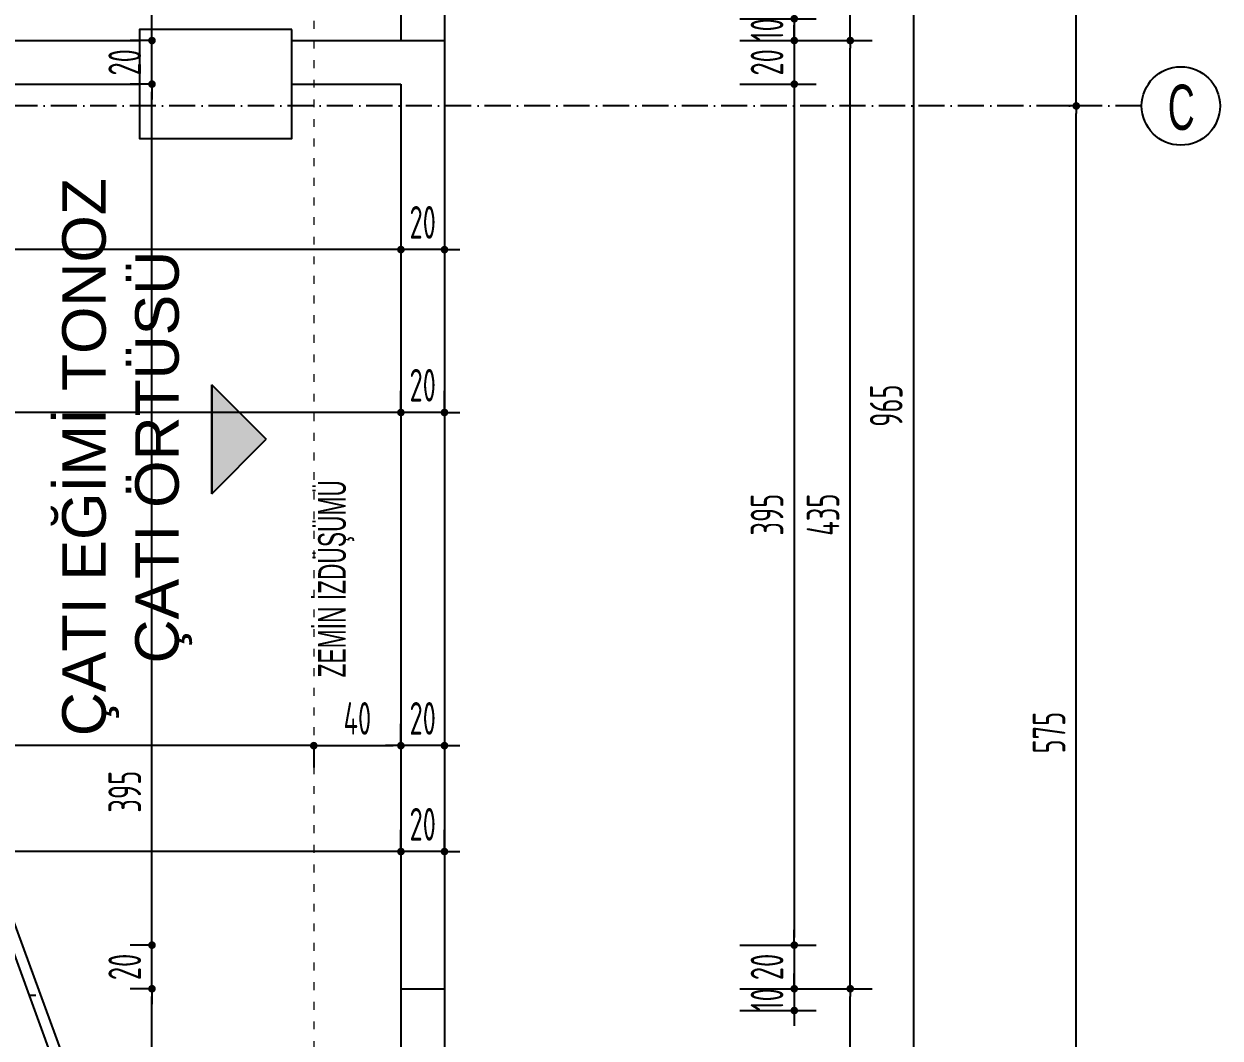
# Model space of a CAD drawing. Extents: x 41749 to 92598, y -24291 to 29432.
# Drawn here: x 67656 to 68205, y -23069 to -22604 of the extents above; entities that cross this region are included whole.
import ezdxf

# ---------------------------------------------------------------- set-up
doc = ezdxf.new("R2010")
doc.units = 0
doc.header["$MEASUREMENT"] = 0
doc.header["$PDMODE"] = 3
doc.linetypes.add('ACAD_ISO03W100', pattern=[30, 12, -18])
doc.linetypes.add('ACAD_ISO10W100', pattern=[18, 12, -3, 0, -3])
doc.layers.get('0').update_dxf_attribs({"linetype": 'CONTINUOUS'})
doc.layers.get('Defpoints').update_dxf_attribs({"linetype": 'CONTINUOUS'})
for name, color, linetype in [('AKS', 10, 'CONTINUOUS'), ('İÇ ÖLÇÜ', 95, 'CONTINUOUS'), ('MAHAL', 21, 'CONTINUOUS'), ('MERDIVEN', 3, 'CONTINUOUS'), ('OLCU', 3, 'CONTINUOUS'), ('SıVA', 7, 'CONTINUOUS'), ('YAZI', 7, 'CONTINUOUS')]:
    doc.layers.add(name, color=color, linetype=linetype)
doc.layers.add('KAPI-ACILIM1', color=13, linetype='ACAD_ISO03W100', lineweight=20)
doc.styles.add('mahal', font='arial.ttf', dxfattribs={"height": 70})
doc.styles.add('OLCU', font='isocpeur.ttf', dxfattribs={"width": 0.59})
doc.dimstyles.new('OLCU3', dxfattribs={"dimscale": 0.5, "dimtxt": 30, "dimasz": 7, "dimexe": 20, "dimexo": 0, "dimgap": 10, "dimtad": 1, "dimdec": 4, "dimrnd": 0.5, "dimdsep": 46, "dimtxsty": 'OLCU', "dimblk1": 'DOT', "dimblk2": 'DOT', "dimsah": 1, "dimcen": 0.09, "dimclrt": 4, "dimadec": 0, "dimazin": 0, "dimtfac": 1, "dimtdec": 4, "dimtix": 1, "dimtmove": 2, "dimatfit": 3, "dimfxl": 0, "dimtolj": 1, "dimtzin": 0, "dimarcsym": 0})

# ---------------------------------------------------------------- blocks, each defined once
blk = doc.blocks.new('DOT')
at = {"color": 0, "linetype": 'ByBlock'}
blk.add_line((-0.5, 0), (-1, 0), dxfattribs=at)
at = {"color": 0, "linetype": 'ByBlock', "const_width": 0.5}
blk.add_lwpolyline([(-0.25, 0, 1), (0.25, 0, 1)], format="xyb", close=True, dxfattribs=at)
blk = doc.blocks.new('*D1830')
at = {"layer": 'Defpoints', "color": 0, "transparency": 16777216}
for p in [(68139.06, -22641.34), (68139.06, -22641.34), (68139.06, -23216.34)]:
    blk.add_point(p, dxfattribs=at)
at = {"layer": 'OLCU', "color": 0, "lineweight": -2, "transparency": 16777216}
for p, q in [((68139.06, -22641.34), (68129.06, -22641.34)), ((68139.06, -23212.84), (68139.06, -22644.84)), ((68139.06, -23216.34), (68129.06, -23216.34))]:
    blk.add_line(p, q, dxfattribs=at)
at = {"layer": 'OLCU', "color": 0, "lineweight": -2, "transparency": 16777216, "xscale": 3.5, "yscale": 3.5, "zscale": 3.5}
for p, rotation in [((68139.06, -22641.34), 90), ((68139.06, -23216.34), 270)]:
    blk.add_blockref('DOT', p, dxfattribs=dict(at, rotation=rotation))
at = {"layer": 'OLCU', "color": 4, "transparency": 16777216, "insert": (68126.56, -22928.84), "char_height": 15, "attachment_point": 5, "rotation": 90, "style": 'OLCU'}
blk.add_mtext('\\A1;575', dxfattribs=at)
blk = doc.blocks.new('*D1831')
at = {"layer": 'Defpoints', "color": 0, "transparency": 16777216}
for p in [(68139.06, -22501.34), (68139.06, -22501.34), (68139.06, -22641.34)]:
    blk.add_point(p, dxfattribs=at)
at = {"layer": 'OLCU', "color": 0, "lineweight": -2, "transparency": 16777216}
for p, q in [((68139.06, -22501.34), (68129.06, -22501.34)), ((68139.06, -22637.84), (68139.06, -22504.84)), ((68139.06, -22641.34), (68129.06, -22641.34))]:
    blk.add_line(p, q, dxfattribs=at)
at = {"layer": 'OLCU', "color": 0, "lineweight": -2, "transparency": 16777216, "xscale": 3.5, "yscale": 3.5, "zscale": 3.5}
for p, rotation in [((68139.06, -22501.34), 90), ((68139.06, -22641.34), 270)]:
    blk.add_blockref('DOT', p, dxfattribs=dict(at, rotation=rotation))
at = {"layer": 'OLCU', "color": 4, "transparency": 16777216, "insert": (68126.56, -22571.34), "char_height": 15, "attachment_point": 5, "rotation": 90, "style": 'OLCU'}
blk.add_mtext('\\A1;140', dxfattribs=at)
blk = doc.blocks.new('*D1865')
at = {"layer": 'Defpoints', "color": 0, "transparency": 16777216}
for p in [(67829.06, -22983.4), (67829.06, -23015.47), (67849.06, -23015.47)]:
    blk.add_point(p, dxfattribs=at)
at = {"layer": 'İÇ ÖLÇÜ', "color": 0, "lineweight": -2, "transparency": 16777216}
for p, q in [((67829.06, -22983.52), (67829.06, -22973.4)), ((67849.06, -22983.52), (67849.06, -22973.4)), ((67825.56, -22983.4), (67822.06, -22983.4)), ((67849.06, -22983.4), (67829.06, -22983.4)), ((67852.56, -22983.4), (67856.06, -22983.4))]:
    blk.add_line(p, q, dxfattribs=at)
at = {"layer": 'İÇ ÖLÇÜ', "color": 0, "lineweight": -2, "transparency": 16777216, "xscale": 3.5, "yscale": 3.5, "zscale": 3.5}
blk.add_blockref('DOT', (67829.06, -22983.4), dxfattribs=at)
at = {"layer": 'İÇ ÖLÇÜ', "color": 0, "lineweight": -2, "transparency": 16777216, "xscale": 3.5, "yscale": 3.5, "zscale": 3.5, "rotation": 180}
blk.add_blockref('DOT', (67849.06, -22983.4), dxfattribs=at)
at = {"layer": 'İÇ ÖLÇÜ', "color": 4, "transparency": 16777216, "insert": (67839.06, -22970.9), "char_height": 15, "attachment_point": 5, "style": 'OLCU'}
blk.add_mtext('\\A1;20', dxfattribs=at)
blk = doc.blocks.new('*D1866')
at = {"layer": 'Defpoints', "color": 0, "transparency": 16777216}
for p in [(67314.06, -22983.4), (67314.06, -22995.06), (67829.06, -23015.47)]:
    blk.add_point(p, dxfattribs=at)
at = {"layer": 'İÇ ÖLÇÜ', "color": 0, "lineweight": -2, "transparency": 16777216}
for p, q in [((67314.06, -22983.52), (67314.06, -22973.4)), ((67829.06, -22983.52), (67829.06, -22973.4)), ((67825.56, -22983.4), (67317.56, -22983.4))]:
    blk.add_line(p, q, dxfattribs=at)
at = {"layer": 'İÇ ÖLÇÜ', "color": 0, "lineweight": -2, "transparency": 16777216, "xscale": 3.5, "yscale": 3.5, "zscale": 3.5, "rotation": 180}
blk.add_blockref('DOT', (67314.06, -22983.4), dxfattribs=at)
at = {"layer": 'İÇ ÖLÇÜ', "color": 0, "lineweight": -2, "transparency": 16777216, "xscale": 3.5, "yscale": 3.5, "zscale": 3.5}
blk.add_blockref('DOT', (67829.06, -22983.4), dxfattribs=at)
at = {"layer": 'İÇ ÖLÇÜ', "color": 4, "transparency": 16777216, "insert": (67571.56, -22970.9), "char_height": 15, "attachment_point": 5, "style": 'OLCU'}
blk.add_mtext('\\A1;515', dxfattribs=at)
blk = doc.blocks.new('*D1874')
at = {"layer": 'Defpoints', "color": 0, "transparency": 16777216}
for p in [(67829.06, -22927.42), (67849.06, -22927.42), (67829.06, -22934.81)]:
    blk.add_point(p, dxfattribs=at)
at = {"layer": 'İÇ ÖLÇÜ', "color": 0, "lineweight": -2, "transparency": 16777216}
for p, q in [((67825.56, -22934.81), (67822.06, -22934.81)), ((67829.06, -22934.68), (67829.06, -22944.81)), ((67849.06, -22934.81), (67829.06, -22934.81)), ((67849.06, -22934.68), (67849.06, -22944.81)), ((67852.56, -22934.81), (67856.06, -22934.81))]:
    blk.add_line(p, q, dxfattribs=at)
at = {"layer": 'İÇ ÖLÇÜ', "color": 0, "lineweight": -2, "transparency": 16777216, "xscale": 3.5, "yscale": 3.5, "zscale": 3.5}
blk.add_blockref('DOT', (67829.06, -22934.81), dxfattribs=at)
at = {"layer": 'İÇ ÖLÇÜ', "color": 0, "lineweight": -2, "transparency": 16777216, "xscale": 3.5, "yscale": 3.5, "zscale": 3.5, "rotation": 180}
blk.add_blockref('DOT', (67849.06, -22934.81), dxfattribs=at)
at = {"layer": 'İÇ ÖLÇÜ', "color": 4, "transparency": 16777216, "insert": (67839.06, -22922.31), "char_height": 15, "attachment_point": 5, "style": 'OLCU'}
blk.add_mtext('\\A1;20', dxfattribs=at)
blk = doc.blocks.new('*D1875')
at = {"layer": 'Defpoints', "color": 0, "transparency": 16777216}
for p in [(67314.06, -22926.34), (67789.06, -22927.42), (67314.06, -22934.81)]:
    blk.add_point(p, dxfattribs=at)
at = {"layer": 'İÇ ÖLÇÜ', "color": 0, "lineweight": -2, "transparency": 16777216}
for p, q in [((67314.06, -22934.68), (67314.06, -22944.81)), ((67785.56, -22934.81), (67317.56, -22934.81)), ((67789.06, -22934.68), (67789.06, -22944.81))]:
    blk.add_line(p, q, dxfattribs=at)
at = {"layer": 'İÇ ÖLÇÜ', "color": 0, "lineweight": -2, "transparency": 16777216, "xscale": 3.5, "yscale": 3.5, "zscale": 3.5, "rotation": 180}
blk.add_blockref('DOT', (67314.06, -22934.81), dxfattribs=at)
at = {"layer": 'İÇ ÖLÇÜ', "color": 0, "lineweight": -2, "transparency": 16777216, "xscale": 3.5, "yscale": 3.5, "zscale": 3.5}
blk.add_blockref('DOT', (67789.06, -22934.81), dxfattribs=at)
at = {"layer": 'İÇ ÖLÇÜ', "color": 4, "transparency": 16777216, "insert": (67551.56, -22922.31), "char_height": 15, "attachment_point": 5, "style": 'OLCU'}
blk.add_mtext('\\A1;475', dxfattribs=at)
blk = doc.blocks.new('*D1887')
at = {"layer": 'Defpoints', "color": 0, "transparency": 16777216}
for p in [(67789.06, -22927.42), (67829.06, -22934.81), (67829.06, -22952.72)]:
    blk.add_point(p, dxfattribs=at)
at = {"layer": 'İÇ ÖLÇÜ', "color": 0, "lineweight": -2, "transparency": 16777216}
for p, q in [((67829.06, -22934.93), (67829.06, -22924.81)), ((67789.06, -22934.68), (67789.06, -22944.81)), ((67792.56, -22934.81), (67825.56, -22934.81))]:
    blk.add_line(p, q, dxfattribs=at)
at = {"layer": 'İÇ ÖLÇÜ', "color": 0, "lineweight": -2, "transparency": 16777216, "xscale": 3.5, "yscale": 3.5, "zscale": 3.5, "rotation": 180}
blk.add_blockref('DOT', (67789.06, -22934.81), dxfattribs=at)
at = {"layer": 'İÇ ÖLÇÜ', "color": 0, "lineweight": -2, "transparency": 16777216, "xscale": 3.5, "yscale": 3.5, "zscale": 3.5}
blk.add_blockref('DOT', (67829.06, -22934.81), dxfattribs=at)
at = {"layer": 'İÇ ÖLÇÜ', "color": 4, "transparency": 16777216, "insert": (67809.06, -22922.31), "char_height": 15, "attachment_point": 5, "style": 'OLCU'}
blk.add_mtext('\\A1;40', dxfattribs=at)
blk = doc.blocks.new('*D1888')
at = {"layer": 'Defpoints', "color": 0, "transparency": 16777216}
for p in [(67829.06, -22693.39), (67849.06, -22693.39), (67829.06, -22707.25)]:
    blk.add_point(p, dxfattribs=at)
at = {"layer": 'İÇ ÖLÇÜ', "color": 0, "lineweight": -2, "transparency": 16777216}
for p, q in [((67825.56, -22707.25), (67822.06, -22707.25)), ((67829.06, -22707.12), (67829.06, -22717.25)), ((67849.06, -22707.25), (67829.06, -22707.25)), ((67849.06, -22707.12), (67849.06, -22717.25)), ((67852.56, -22707.25), (67856.06, -22707.25))]:
    blk.add_line(p, q, dxfattribs=at)
at = {"layer": 'İÇ ÖLÇÜ', "color": 0, "lineweight": -2, "transparency": 16777216, "xscale": 3.5, "yscale": 3.5, "zscale": 3.5}
blk.add_blockref('DOT', (67829.06, -22707.25), dxfattribs=at)
at = {"layer": 'İÇ ÖLÇÜ', "color": 0, "lineweight": -2, "transparency": 16777216, "xscale": 3.5, "yscale": 3.5, "zscale": 3.5, "rotation": 180}
blk.add_blockref('DOT', (67849.06, -22707.25), dxfattribs=at)
at = {"layer": 'İÇ ÖLÇÜ', "color": 4, "transparency": 16777216, "insert": (67839.06, -22694.75), "char_height": 15, "attachment_point": 5, "style": 'OLCU'}
blk.add_mtext('\\A1;20', dxfattribs=at)
blk = doc.blocks.new('*D1889')
at = {"layer": 'Defpoints', "color": 0, "transparency": 16777216}
for p in [(67829.06, -22693.39), (67314.06, -22707.25), (67314.06, -22707.25)]:
    blk.add_point(p, dxfattribs=at)
at = {"layer": 'İÇ ÖLÇÜ', "color": 0, "lineweight": -2, "transparency": 16777216}
for p, q in [((67314.06, -22707.25), (67314.06, -22717.25)), ((67825.56, -22707.25), (67317.56, -22707.25)), ((67829.06, -22707.12), (67829.06, -22717.25))]:
    blk.add_line(p, q, dxfattribs=at)
at = {"layer": 'İÇ ÖLÇÜ', "color": 0, "lineweight": -2, "transparency": 16777216, "xscale": 3.5, "yscale": 3.5, "zscale": 3.5, "rotation": 180}
blk.add_blockref('DOT', (67314.06, -22707.25), dxfattribs=at)
at = {"layer": 'İÇ ÖLÇÜ', "color": 0, "lineweight": -2, "transparency": 16777216, "xscale": 3.5, "yscale": 3.5, "zscale": 3.5}
blk.add_blockref('DOT', (67829.06, -22707.25), dxfattribs=at)
at = {"layer": 'İÇ ÖLÇÜ', "color": 4, "transparency": 16777216, "insert": (67571.56, -22694.75), "char_height": 15, "attachment_point": 5, "style": 'OLCU'}
blk.add_mtext('\\A1;515', dxfattribs=at)
blk = doc.blocks.new('*D1902')
at = {"layer": 'Defpoints', "color": 0, "transparency": 16777216}
for p in [(67829.06, -22781.97), (67829.06, -22788.84), (67849.06, -22788.84)]:
    blk.add_point(p, dxfattribs=at)
at = {"layer": 'İÇ ÖLÇÜ', "color": 0, "lineweight": -2, "transparency": 16777216}
for p, q in [((67829.06, -22782.1), (67829.06, -22771.97)), ((67849.06, -22782.1), (67849.06, -22771.97)), ((67825.56, -22781.97), (67822.06, -22781.97)), ((67849.06, -22781.97), (67829.06, -22781.97)), ((67852.56, -22781.97), (67856.06, -22781.97))]:
    blk.add_line(p, q, dxfattribs=at)
at = {"layer": 'İÇ ÖLÇÜ', "color": 0, "lineweight": -2, "transparency": 16777216, "xscale": 3.5, "yscale": 3.5, "zscale": 3.5}
blk.add_blockref('DOT', (67829.06, -22781.97), dxfattribs=at)
at = {"layer": 'İÇ ÖLÇÜ', "color": 0, "lineweight": -2, "transparency": 16777216, "xscale": 3.5, "yscale": 3.5, "zscale": 3.5, "rotation": 180}
blk.add_blockref('DOT', (67849.06, -22781.97), dxfattribs=at)
at = {"layer": 'İÇ ÖLÇÜ', "color": 4, "transparency": 16777216, "insert": (67839.06, -22769.47), "char_height": 15, "attachment_point": 5, "style": 'OLCU'}
blk.add_mtext('\\A1;20', dxfattribs=at)
blk = doc.blocks.new('*D1903')
at = {"layer": 'Defpoints', "color": 0, "transparency": 16777216}
for p in [(67314.06, -22781.97), (67829.06, -22788.84), (67314.06, -22804.94)]:
    blk.add_point(p, dxfattribs=at)
at = {"layer": 'İÇ ÖLÇÜ', "color": 0, "lineweight": -2, "transparency": 16777216}
for p, q in [((67314.06, -22782.1), (67314.06, -22771.97)), ((67829.06, -22782.1), (67829.06, -22771.97)), ((67825.56, -22781.97), (67317.56, -22781.97))]:
    blk.add_line(p, q, dxfattribs=at)
at = {"layer": 'İÇ ÖLÇÜ', "color": 0, "lineweight": -2, "transparency": 16777216, "xscale": 3.5, "yscale": 3.5, "zscale": 3.5, "rotation": 180}
blk.add_blockref('DOT', (67314.06, -22781.97), dxfattribs=at)
at = {"layer": 'İÇ ÖLÇÜ', "color": 0, "lineweight": -2, "transparency": 16777216, "xscale": 3.5, "yscale": 3.5, "zscale": 3.5}
blk.add_blockref('DOT', (67829.06, -22781.97), dxfattribs=at)
at = {"layer": 'İÇ ÖLÇÜ', "color": 4, "transparency": 16777216, "insert": (67599.81, -22769.47), "char_height": 15, "attachment_point": 5, "style": 'OLCU'}
blk.add_mtext('\\A1;515', dxfattribs=at)
blk = doc.blocks.new('*D1944')
at = {"layer": 'Defpoints', "color": 0, "transparency": 16777216}
for p in [(67714.79, -23046.34), (67744.89, -23046.34), (67767.06, -23261.34)]:
    blk.add_point(p, dxfattribs=at)
at = {"layer": 'İÇ ÖLÇÜ', "color": 0, "lineweight": -2, "transparency": 16777216}
for p, q in [((67714.91, -23046.34), (67704.79, -23046.34)), ((67714.79, -23257.84), (67714.79, -23049.84)), ((67714.91, -23261.34), (67704.79, -23261.34))]:
    blk.add_line(p, q, dxfattribs=at)
at = {"layer": 'İÇ ÖLÇÜ', "color": 0, "lineweight": -2, "transparency": 16777216, "xscale": 3.5, "yscale": 3.5, "zscale": 3.5}
for p, rotation in [((67714.79, -23046.34), 90), ((67714.79, -23261.34), 270)]:
    blk.add_blockref('DOT', p, dxfattribs=dict(at, rotation=rotation))
at = {"layer": 'İÇ ÖLÇÜ', "color": 4, "transparency": 16777216, "insert": (67702.29, -23190.91), "char_height": 15, "attachment_point": 5, "rotation": 90, "style": 'OLCU'}
blk.add_mtext('\\A1;215', dxfattribs=at)
blk = doc.blocks.new('*D1945')
at = {"layer": 'Defpoints', "color": 0, "transparency": 16777216}
for p in [(67714.79, -23026.34), (67744.89, -23026.34), (67744.89, -23046.34)]:
    blk.add_point(p, dxfattribs=at)
at = {"layer": 'İÇ ÖLÇÜ', "color": 0, "lineweight": -2, "transparency": 16777216}
for p, q in [((67714.79, -23022.84), (67714.79, -23019.34)), ((67714.91, -23026.34), (67704.79, -23026.34)), ((67714.79, -23046.34), (67714.79, -23026.34)), ((67714.91, -23046.34), (67704.79, -23046.34)), ((67714.79, -23049.84), (67714.79, -23053.34))]:
    blk.add_line(p, q, dxfattribs=at)
at = {"layer": 'İÇ ÖLÇÜ', "color": 0, "lineweight": -2, "transparency": 16777216, "xscale": 3.5, "yscale": 3.5, "zscale": 3.5}
for p, rotation in [((67714.79, -23026.34), 270), ((67714.79, -23046.34), 90)]:
    blk.add_blockref('DOT', p, dxfattribs=dict(at, rotation=rotation))
at = {"layer": 'İÇ ÖLÇÜ', "color": 4, "transparency": 16777216, "insert": (67702.29, -23036.34), "char_height": 15, "attachment_point": 5, "rotation": 90, "style": 'OLCU'}
blk.add_mtext('\\A1;20', dxfattribs=at)
blk = doc.blocks.new('*D1946')
at = {"layer": 'Defpoints', "color": 0, "transparency": 16777216}
for p in [(67714.79, -22631.34), (67744.89, -22631.34), (67744.89, -23026.34)]:
    blk.add_point(p, dxfattribs=at)
at = {"layer": 'İÇ ÖLÇÜ', "color": 0, "lineweight": -2, "transparency": 16777216}
for p, q in [((67714.91, -22631.34), (67704.79, -22631.34)), ((67714.79, -23022.84), (67714.79, -22634.84)), ((67714.91, -23026.34), (67704.79, -23026.34))]:
    blk.add_line(p, q, dxfattribs=at)
at = {"layer": 'İÇ ÖLÇÜ', "color": 0, "lineweight": -2, "transparency": 16777216, "xscale": 3.5, "yscale": 3.5, "zscale": 3.5}
for p, rotation in [((67714.79, -22631.34), 90), ((67714.79, -23026.34), 270)]:
    blk.add_blockref('DOT', p, dxfattribs=dict(at, rotation=rotation))
at = {"layer": 'İÇ ÖLÇÜ', "color": 4, "transparency": 16777216, "insert": (67702.29, -22955.94), "char_height": 15, "attachment_point": 5, "rotation": 90, "style": 'OLCU'}
blk.add_mtext('\\A1;395', dxfattribs=at)
blk = doc.blocks.new('*D1947')
at = {"layer": 'Defpoints', "color": 0, "transparency": 16777216}
for p in [(67714.79, -22611.34), (67744.89, -22611.34), (67744.89, -22631.34)]:
    blk.add_point(p, dxfattribs=at)
at = {"layer": 'İÇ ÖLÇÜ', "color": 0, "lineweight": -2, "transparency": 16777216}
for p, q in [((67714.79, -22607.84), (67714.79, -22604.34)), ((67714.91, -22611.34), (67704.79, -22611.34)), ((67714.79, -22631.34), (67714.79, -22611.34)), ((67714.91, -22631.34), (67704.79, -22631.34)), ((67714.79, -22634.84), (67714.79, -22638.34))]:
    blk.add_line(p, q, dxfattribs=at)
at = {"layer": 'İÇ ÖLÇÜ', "color": 0, "lineweight": -2, "transparency": 16777216, "xscale": 3.5, "yscale": 3.5, "zscale": 3.5}
for p, rotation in [((67714.79, -22611.34), 270), ((67714.79, -22631.34), 90)]:
    blk.add_blockref('DOT', p, dxfattribs=dict(at, rotation=rotation))
at = {"layer": 'İÇ ÖLÇÜ', "color": 4, "transparency": 16777216, "insert": (67702.29, -22621.34), "char_height": 15, "attachment_point": 5, "rotation": 90, "style": 'OLCU'}
blk.add_mtext('\\A1;20', dxfattribs=at)
blk = doc.blocks.new('*D1948')
at = {"layer": 'Defpoints', "color": 0, "transparency": 16777216}
for p in [(67714.79, -22316.34), (67744.89, -22316.34), (67744.89, -22611.34)]:
    blk.add_point(p, dxfattribs=at)
at = {"layer": 'İÇ ÖLÇÜ', "color": 0, "lineweight": -2, "transparency": 16777216}
for p, q in [((67714.91, -22316.34), (67704.79, -22316.34)), ((67714.79, -22607.84), (67714.79, -22319.84)), ((67714.91, -22611.34), (67704.79, -22611.34))]:
    blk.add_line(p, q, dxfattribs=at)
at = {"layer": 'İÇ ÖLÇÜ', "color": 0, "lineweight": -2, "transparency": 16777216, "xscale": 3.5, "yscale": 3.5, "zscale": 3.5}
for p, rotation in [((67714.79, -22316.34), 90), ((67714.79, -22611.34), 270)]:
    blk.add_blockref('DOT', p, dxfattribs=dict(at, rotation=rotation))
at = {"layer": 'İÇ ÖLÇÜ', "color": 4, "transparency": 16777216, "insert": (67702.29, -22463.84), "char_height": 15, "attachment_point": 5, "rotation": 90, "style": 'OLCU'}
blk.add_mtext('\\A1;295', dxfattribs=at)
blk = doc.blocks.new('*D2042')
at = {"layer": 'Defpoints', "color": 0, "transparency": 16777216}
for p in [(67304.06, -22601.34), (67772.66, -22611.34), (68009.61, -22611.34)]:
    blk.add_point(p, dxfattribs=at)
at = {"layer": 'OLCU', "color": 0, "lineweight": -2, "transparency": 16777216}
for p, q in [((68009.61, -22597.84), (68009.61, -22594.34)), ((67984.61, -22601.34), (68019.61, -22601.34)), ((68009.61, -22601.34), (68009.61, -22611.34)), ((67984.61, -22611.34), (68019.61, -22611.34)), ((68009.61, -22614.84), (68009.61, -22618.34))]:
    blk.add_line(p, q, dxfattribs=at)
at = {"layer": 'OLCU', "color": 0, "lineweight": -2, "transparency": 16777216, "xscale": 3.5, "yscale": 3.5, "zscale": 3.5}
for p, rotation in [((68009.61, -22601.34), 270), ((68009.61, -22611.34), 90)]:
    blk.add_blockref('DOT', p, dxfattribs=dict(at, rotation=rotation))
at = {"layer": 'OLCU', "color": 4, "transparency": 16777216, "insert": (67997.11, -22606.34), "char_height": 15, "attachment_point": 5, "rotation": 90, "style": 'OLCU'}
blk.add_mtext('\\A1;10', dxfattribs=at)
blk = doc.blocks.new('*D2043')
at = {"layer": 'Defpoints', "color": 0, "transparency": 16777216}
for p in [(67772.66, -22611.34), (67772.66, -22631.34), (68009.61, -22631.34)]:
    blk.add_point(p, dxfattribs=at)
at = {"layer": 'OLCU', "color": 0, "lineweight": -2, "transparency": 16777216}
for p, q in [((68009.61, -22607.84), (68009.61, -22604.34)), ((67984.61, -22611.34), (68019.61, -22611.34)), ((68009.61, -22611.34), (68009.61, -22631.34)), ((67984.61, -22631.34), (68019.61, -22631.34)), ((68009.61, -22634.84), (68009.61, -22638.34))]:
    blk.add_line(p, q, dxfattribs=at)
at = {"layer": 'OLCU', "color": 0, "lineweight": -2, "transparency": 16777216, "xscale": 3.5, "yscale": 3.5, "zscale": 3.5}
for p, rotation in [((68009.61, -22611.34), 270), ((68009.61, -22631.34), 90)]:
    blk.add_blockref('DOT', p, dxfattribs=dict(at, rotation=rotation))
at = {"layer": 'OLCU', "color": 4, "transparency": 16777216, "insert": (67997.11, -22621.34), "char_height": 15, "attachment_point": 5, "rotation": 90, "style": 'OLCU'}
blk.add_mtext('\\A1;20', dxfattribs=at)
blk = doc.blocks.new('*D2044')
at = {"layer": 'Defpoints', "color": 0, "transparency": 16777216}
for p in [(67772.66, -22631.34), (67508.07, -23026.34), (68009.61, -23026.34)]:
    blk.add_point(p, dxfattribs=at)
at = {"layer": 'OLCU', "color": 0, "lineweight": -2, "transparency": 16777216}
for p, q in [((67984.61, -22631.34), (68019.61, -22631.34)), ((68009.61, -22634.84), (68009.61, -23022.84)), ((67984.61, -23026.34), (68019.61, -23026.34))]:
    blk.add_line(p, q, dxfattribs=at)
at = {"layer": 'OLCU', "color": 0, "lineweight": -2, "transparency": 16777216, "xscale": 3.5, "yscale": 3.5, "zscale": 3.5}
for p, rotation in [((68009.61, -22631.34), 90), ((68009.61, -23026.34), 270)]:
    blk.add_blockref('DOT', p, dxfattribs=dict(at, rotation=rotation))
at = {"layer": 'OLCU', "color": 4, "transparency": 16777216, "insert": (67997.11, -22828.84), "char_height": 15, "attachment_point": 5, "rotation": 90, "style": 'OLCU'}
blk.add_mtext('\\A1;395', dxfattribs=at)
blk = doc.blocks.new('*D2045')
at = {"layer": 'Defpoints', "color": 0, "transparency": 16777216}
for p in [(67508.07, -23026.34), (67508.07, -23046.34), (68009.61, -23046.34)]:
    blk.add_point(p, dxfattribs=at)
at = {"layer": 'OLCU', "color": 0, "lineweight": -2, "transparency": 16777216}
for p, q in [((68009.61, -23022.84), (68009.61, -23019.34)), ((67984.61, -23026.34), (68019.61, -23026.34)), ((68009.61, -23026.34), (68009.61, -23046.34)), ((67984.61, -23046.34), (68019.61, -23046.34)), ((68009.61, -23049.84), (68009.61, -23053.34))]:
    blk.add_line(p, q, dxfattribs=at)
at = {"layer": 'OLCU', "color": 0, "lineweight": -2, "transparency": 16777216, "xscale": 3.5, "yscale": 3.5, "zscale": 3.5}
for p, rotation in [((68009.61, -23026.34), 270), ((68009.61, -23046.34), 90)]:
    blk.add_blockref('DOT', p, dxfattribs=dict(at, rotation=rotation))
at = {"layer": 'OLCU', "color": 4, "transparency": 16777216, "insert": (67997.11, -23036.34), "char_height": 15, "attachment_point": 5, "rotation": 90, "style": 'OLCU'}
blk.add_mtext('\\A1;20', dxfattribs=at)
blk = doc.blocks.new('*D2046')
at = {"layer": 'Defpoints', "color": 0, "transparency": 16777216}
for p in [(67508.07, -23046.34), (67301.56, -23056.34), (68009.61, -23056.34)]:
    blk.add_point(p, dxfattribs=at)
at = {"layer": 'OLCU', "color": 0, "lineweight": -2, "transparency": 16777216}
for p, q in [((68009.61, -23042.84), (68009.61, -23039.34)), ((67984.61, -23046.34), (68019.61, -23046.34)), ((68009.61, -23046.34), (68009.61, -23056.34)), ((67984.61, -23056.34), (68019.61, -23056.34)), ((68009.61, -23059.84), (68009.61, -23063.34))]:
    blk.add_line(p, q, dxfattribs=at)
at = {"layer": 'OLCU', "color": 0, "lineweight": -2, "transparency": 16777216, "xscale": 3.5, "yscale": 3.5, "zscale": 3.5}
for p, rotation in [((68009.61, -23046.34), 270), ((68009.61, -23056.34), 90)]:
    blk.add_blockref('DOT', p, dxfattribs=dict(at, rotation=rotation))
at = {"layer": 'OLCU', "color": 4, "transparency": 16777216, "insert": (67997.11, -23051.34), "char_height": 15, "attachment_point": 5, "rotation": 90, "style": 'OLCU'}
blk.add_mtext('\\A1;10', dxfattribs=at)
blk = doc.blocks.new('*D2052')
at = {"layer": 'Defpoints', "color": 0, "transparency": 16777216}
for p in [(67755.81, -23046.34), (68035.31, -23046.34), (67752.84, -23216.34)]:
    blk.add_point(p, dxfattribs=at)
at = {"layer": 'OLCU', "color": 0, "lineweight": -2, "transparency": 16777216}
for p, q in [((68010.31, -23046.34), (68045.31, -23046.34)), ((68035.31, -23212.84), (68035.31, -23049.84)), ((68010.31, -23216.34), (68045.31, -23216.34))]:
    blk.add_line(p, q, dxfattribs=at)
at = {"layer": 'OLCU', "color": 0, "lineweight": -2, "transparency": 16777216, "xscale": 3.5, "yscale": 3.5, "zscale": 3.5}
for p, rotation in [((68035.31, -23046.34), 90), ((68035.31, -23216.34), 270)]:
    blk.add_blockref('DOT', p, dxfattribs=dict(at, rotation=rotation))
at = {"layer": 'OLCU', "color": 4, "transparency": 16777216, "insert": (68022.81, -23131.34), "char_height": 15, "attachment_point": 5, "rotation": 90, "style": 'OLCU'}
blk.add_mtext('\\A1;170', dxfattribs=at)
blk = doc.blocks.new('*D2053')
at = {"layer": 'Defpoints', "color": 0, "transparency": 16777216}
for p in [(67755.81, -22611.34), (68035.31, -22611.34), (67755.81, -23046.34)]:
    blk.add_point(p, dxfattribs=at)
at = {"layer": 'OLCU', "color": 0, "lineweight": -2, "transparency": 16777216}
for p, q in [((68010.31, -22611.34), (68045.31, -22611.34)), ((68035.31, -23042.84), (68035.31, -22614.84)), ((68010.31, -23046.34), (68045.31, -23046.34))]:
    blk.add_line(p, q, dxfattribs=at)
at = {"layer": 'OLCU', "color": 0, "lineweight": -2, "transparency": 16777216, "xscale": 3.5, "yscale": 3.5, "zscale": 3.5}
for p, rotation in [((68035.31, -22611.34), 90), ((68035.31, -23046.34), 270)]:
    blk.add_blockref('DOT', p, dxfattribs=dict(at, rotation=rotation))
at = {"layer": 'OLCU', "color": 4, "transparency": 16777216, "insert": (68022.81, -22828.84), "char_height": 15, "attachment_point": 5, "rotation": 90, "style": 'OLCU'}
blk.add_mtext('\\A1;435', dxfattribs=at)
blk = doc.blocks.new('*D2054')
at = {"layer": 'Defpoints', "color": 0, "transparency": 16777216}
for p in [(67755.81, -22296.34), (68035.31, -22296.34), (67755.81, -22611.34)]:
    blk.add_point(p, dxfattribs=at)
at = {"layer": 'OLCU', "color": 0, "lineweight": -2, "transparency": 16777216}
for p, q in [((68010.31, -22296.34), (68045.31, -22296.34)), ((68035.31, -22607.84), (68035.31, -22299.84)), ((68010.31, -22611.34), (68045.31, -22611.34))]:
    blk.add_line(p, q, dxfattribs=at)
at = {"layer": 'OLCU', "color": 0, "lineweight": -2, "transparency": 16777216, "xscale": 3.5, "yscale": 3.5, "zscale": 3.5}
for p, rotation in [((68035.31, -22296.34), 90), ((68035.31, -22611.34), 270)]:
    blk.add_blockref('DOT', p, dxfattribs=dict(at, rotation=rotation))
at = {"layer": 'OLCU', "color": 4, "transparency": 16777216, "insert": (68022.81, -22453.84), "char_height": 15, "attachment_point": 5, "rotation": 90, "style": 'OLCU'}
blk.add_mtext('\\A1;315', dxfattribs=at)
blk = doc.blocks.new('*D2057')
at = {"layer": 'Defpoints', "color": 0, "transparency": 16777216}
for p in [(67189.56, -22296.34), (67800.72, -23261.34), (68064.3, -23261.34)]:
    blk.add_point(p, dxfattribs=at)
at = {"layer": 'OLCU', "color": 0, "lineweight": -2, "transparency": 16777216}
for p, q in [((68039.3, -22296.34), (68074.3, -22296.34)), ((68064.3, -22299.84), (68064.3, -23257.84)), ((68039.3, -23261.34), (68074.3, -23261.34))]:
    blk.add_line(p, q, dxfattribs=at)
at = {"layer": 'OLCU', "color": 0, "lineweight": -2, "transparency": 16777216, "xscale": 3.5, "yscale": 3.5, "zscale": 3.5}
for p, rotation in [((68064.3, -22296.34), 90), ((68064.3, -23261.34), 270)]:
    blk.add_blockref('DOT', p, dxfattribs=dict(at, rotation=rotation))
at = {"layer": 'OLCU', "color": 4, "transparency": 16777216, "insert": (68051.8, -22778.84), "char_height": 15, "attachment_point": 5, "rotation": 90, "style": 'OLCU'}
blk.add_mtext('\\A1;965', dxfattribs=at)

msp = doc.modelspace()

# ---------------------------------------------------------------- hatches: boundary and pattern name
at = {"layer": 'MAHAL'}
msp.add_hatch(color=256, dxfattribs=at).paths.add_polyline_path([(67767.21556, -22794.25711), (67742.21556, -22819.25711), (67742.21556, -22769.25711)])

# ---------------------------------------------------------------- linework, layer by layer
at = {"layer": 'AKS', "linetype": 'ACAD_ISO10W100'}
msp.add_line((68169.06272, -22641.33978), (65639.06272, -22641.33978), dxfattribs=at)
at = {"layer": 'KAPI-ACILIM1', "linetype": 'ACAD_ISO03W100', "ltscale": 0.3}
msp.add_line((67789.06272, -22296.33978), (67789.06272, -23281.33978), dxfattribs=at)
at = {"layer": 'MAHAL'}
for p, q in [((67742.21556, -22819.25711), (67742.21556, -22769.25711)), ((67742.21556, -22769.25711), (67767.21556, -22794.25711)), ((67767.21556, -22794.25711), (67742.21556, -22769.25711)), ((67742.21556, -22769.25711), (67742.21556, -22819.25711)), ((67767.21556, -22794.25711), (67742.21556, -22769.25711)), ((67742.21556, -22769.25711), (67742.21556, -22819.25711)), ((67742.21556, -22819.25711), (67767.21556, -22794.25711)), ((67742.21556, -22819.25711), (67767.21556, -22794.25711))]:
    msp.add_line(p, q, dxfattribs=at)
at = {"layer": 'MERDIVEN', "ltscale": 0.6}
for p, q in [((67849.06272, -22296.33978), (67849.06272, -23281.33978)), ((67829.06272, -22316.33978), (67829.06272, -22611.33978)), ((67497.49308, -22611.33978), (67736.19536, -23261.33978)), ((67502.81957, -22611.33978), (67741.52186, -23261.33978)), ((67502.81957, -22611.33978), (67709.06272, -22611.33978)), ((67779.06272, -22611.33978), (67849.06272, -22611.33978)), ((67510.16426, -22631.33978), (67709.06272, -22631.33978)), ((67779.06272, -22631.33978), (67829.06272, -22631.33978)), ((67829.06272, -22631.33978), (67829.06272, -23046.33978)), ((67829.06272, -23046.33978), (67829.06272, -23261.33978)), ((67829.06272, -23046.33978), (67849.06272, -23046.33978))]:
    msp.add_line(p, q, dxfattribs=at)
msp.add_lwpolyline([(67779.06272, -22606.33978), (67709.06272, -22606.33978), (67709.06272, -22656.33978), (67779.06272, -22656.33978)], close=True, dxfattribs=at)
at = {"layer": 'SıVA'}
msp.add_line((67658.3417, -23049.33978), (67661.53759, -23049.33978), dxfattribs=at)
at = {"layer": 'YAZI'}
msp.add_circle((68187.06272, -22641.33978), 18, dxfattribs=at)

# ---------------------------------------------------------------- texts
at = {"layer": 'MAHAL', "char_height": 20, "width": 318.296, "attachment_point": 5, "rotation": 90, "style": 'mahal'}
for s, insert in [('ÇATI EĞİMİ TONOZ ', (67686.6534, -22802.44126)), ('ÇATI ÖRTÜSÜ', (67720.17026, -22802.44126))]:
    msp.add_mtext(s, dxfattribs=dict(at, insert=insert))
at = {"layer": 'YAZI', "insert": (68187.24153, -22642.09879), "char_height": 20.736, "width": 360.8188416, "attachment_point": 5, "style": 'OLCU'}
msp.add_mtext('{\\fArial|b0|i0|c162|p34;C}', dxfattribs=at)
at = {"layer": 'YAZI', "insert": (67799.36244, -22858.25278), "char_height": 12.672, "width": 220.5004032, "attachment_point": 5, "rotation": 90, "style": 'OLCU'}
msp.add_mtext('{\\fArial|b0|i0|c162|p34;ZEMİN İZDÜŞÜMÜ}', dxfattribs=at)

# ---------------------------------------------------------------- dimensions: what is measured, and where the dimension line sits
at = {"layer": 'İÇ ÖLÇÜ'}
for base, p1, p2, picture, middle in [((67714.78899, -22316.33978), (67744.88704, -22611.33978), (67744.88704, -22316.33978), '*D1948', (67702.28899, -22463.83978)), ((67714.78899, -22611.33978), (67744.88704, -22631.33978), (67744.88704, -22611.33978), '*D1947', (67702.28899, -22621.33978)), ((67714.78899, -23026.33978), (67744.88704, -23046.33978), (67744.88704, -23026.33978), '*D1945', (67702.28899, -23036.33978))]:
    dim = msp.add_linear_dim(base=base, p1=p1, p2=p2, angle=90, dimstyle='OLCU3', override={"dimfxl": 0.25}, dxfattribs=at)
    dim.commit()
    dim.dimension.update_dxf_attribs({"geometry": picture, "text_midpoint": middle})
for base, p1, p2, picture, middle in [((67714.78899, -22631.33978), (67744.88704, -23026.33978), (67744.88704, -22631.33978), '*D1946', (67702.28899, -22955.9425)), ((67714.78899, -23046.33978), (67767.06463, -23261.33978), (67744.88704, -23046.33978), '*D1944', (67702.28899, -23190.90645))]:
    dim = msp.add_linear_dim(base=base, p1=p1, p2=p2, angle=90, dimstyle='OLCU3', override={"dimfxl": 0.25}, dxfattribs=at)
    dim.commit()
    dim.dimension.update_dxf_attribs({"geometry": picture, "text_midpoint": middle, "dimtype": 160})
for base, p1, p2, picture, middle in [((67314.06272, -22707.24563), (67829.06272, -22693.38941), (67314.06272, -22707.24563), '*D1889', (67571.56272, -22694.74563)), ((67829.06272, -22707.24563), (67849.06272, -22693.38941), (67829.06272, -22693.38941), '*D1888', (67839.06272, -22694.74563)), ((67829.06272, -22781.97233), (67849.06272, -22788.83978), (67829.06272, -22788.83978), '*D1902', (67839.06272, -22769.47233)), ((67314.06272, -22934.80775), (67789.06272, -22927.42486), (67314.06272, -22926.33978), '*D1875', (67551.56272, -22922.30775)), ((67829.06272, -22934.80775), (67789.06272, -22927.42486), (67829.06272, -22952.72422), '*D1887', (67809.06272, -22922.30775)), ((67829.06272, -22934.80775), (67849.06272, -22927.42486), (67829.06272, -22927.42486), '*D1874', (67839.06272, -22922.30775)), ((67314.06272, -22983.3964), (67829.06272, -23015.47084), (67314.06272, -22995.05984), '*D1866', (67571.56272, -22970.8964)), ((67829.06272, -22983.3964), (67849.06272, -23015.47084), (67829.06272, -23015.47084), '*D1865', (67839.06272, -22970.8964))]:
    dim = msp.add_linear_dim(base=base, p1=p1, p2=p2, dimstyle='OLCU3', override={"dimfxl": 0.25}, dxfattribs=at)
    dim.commit()
    dim.dimension.update_dxf_attribs({"geometry": picture, "text_midpoint": middle})
dim = msp.add_linear_dim(base=(67314.06272, -22781.97233), p1=(67829.06272, -22788.83978), p2=(67314.06272, -22804.93805), dimstyle='OLCU3', override={"dimfxl": 0.25}, dxfattribs=at)
dim.commit()
dim.dimension.update_dxf_attribs({"geometry": '*D1903', "text_midpoint": (67599.8128, -22769.47233), "dimtype": 160})
at = {"layer": 'OLCU'}
for base, p1, p2, picture, middle in [((68064.30005, -23261.33978), (67189.56272, -22296.33978), (67800.71666, -23261.33978), '*D2057', (68051.80005, -22778.83978)), ((68035.30501, -22296.33978), (67755.8146, -22611.33978), (67755.8146, -22296.33978), '*D2054', (68022.80501, -22453.83978)), ((68139.06272, -22501.33978), (68139.06272, -22641.33978), (68139.06272, -22501.33978), '*D1831', (68126.56272, -22571.33978)), ((68009.61084, -22611.33978), (67304.0632, -22601.33978), (67772.65938, -22611.33978), '*D2042', (67997.11084, -22606.33978)), ((68035.30501, -22611.33978), (67755.8146, -23046.33978), (67755.8146, -22611.33978), '*D2053', (68022.80501, -22828.83978)), ((68009.61084, -22631.33978), (67772.65938, -22611.33978), (67772.65938, -22631.33978), '*D2043', (67997.11084, -22621.33978)), ((68009.61084, -23026.33978), (67772.65938, -22631.33978), (67508.06712, -23026.33978), '*D2044', (67997.11084, -22828.83978)), ((68139.06272, -22641.33978), (68139.06272, -23216.33986), (68139.06272, -22641.33978), '*D1830', (68126.56272, -22928.83982)), ((68009.61084, -23046.33978), (67508.06712, -23026.33978), (67508.06712, -23046.33978), '*D2045', (67997.11084, -23036.33978)), ((68009.61084, -23056.33978), (67508.06712, -23046.33978), (67301.56272, -23056.33978), '*D2046', (67997.11084, -23051.33978)), ((68035.30501, -23046.33978), (67752.84139, -23216.33984), (67755.8146, -23046.33978), '*D2052', (68022.80501, -23131.33981))]:
    dim = msp.add_linear_dim(base=base, p1=p1, p2=p2, angle=90, dimstyle='OLCU3', dxfattribs=at)
    dim.commit()
    dim.dimension.update_dxf_attribs({"geometry": picture, "text_midpoint": middle})

doc.saveas('drawing.dxf')
